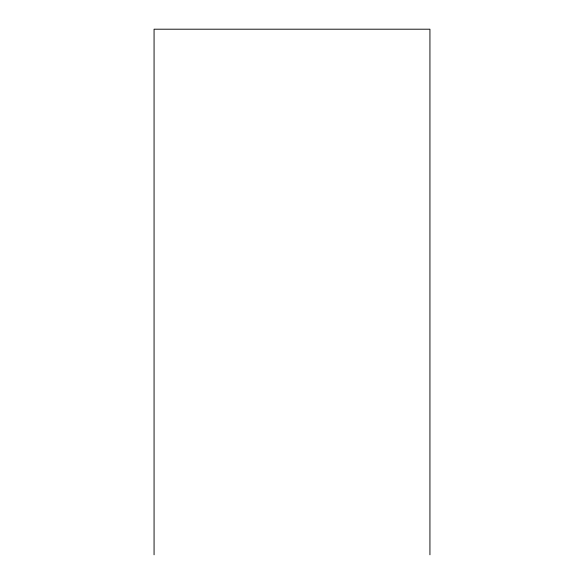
<?xml version="1.0" encoding="UTF-8"?>
<svg xmlns="http://www.w3.org/2000/svg" width="584" height="584" viewBox="0 0 584 584"><rect width="100%" height="100%" fill="white"/><g stroke="black" fill="none" stroke-linecap="round" stroke-linejoin="round"><path stroke-width="0.88" d="M429.934 554.8L429.934 29.2L154.066 29.2L154.066 554.8"/></g></svg>
